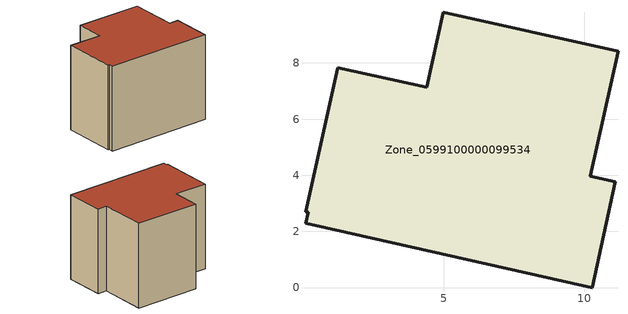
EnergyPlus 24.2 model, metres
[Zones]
Zone_0599100000099534
 floor ground (C_G): 4.4,7.13 4.99,9.8 11.21,8.41 10.23,3.96 11.12,3.76 10.29,0 0.08,2.28 0.17,2.69 0.09,2.71 1.22,7.83 z0
 wall outside (C_F): 11.12,3.76 10.23,3.96 11.21,8.41 4.99,9.8 4.4,7.13 1.22,7.83 0.09,2.71 0.17,2.69 0.08,2.28 10.29,0 11.12,3.76 z0:8.2
 roof outside (C_R): 4.4,7.13 1.22,7.83 0.09,2.71 0.17,2.69 0.08,2.28 10.29,0 11.12,3.76 10.23,3.96 11.21,8.41 4.99,9.8 z8.2
[BUILDING]
Pand.0599100000099534: North Axis=0; Terrain=City; Loads Convergence Tolerance Value=0.04; Temperature Convergence Tolerance Value=0.4; Solar Distribution=FullExterior; Maximum Number of Warmup Days=25; Minimum Number of Warmup Days=1
[Site:Location]
Rotterdam.The.Hague.AP_ZH_NLD Design_Conditions: Latitude=51.96; Longitude=4.45; Time Zone=1; Elevation=-4.5
[SITE:GROUNDTEMPERATURE:BUILDINGSURFACE]
18, 18, 18, 18, 18, 18, 18, 18, 18, 18, 18, 18
[MATERIAL] Thermal Absorptance=0.9; Solar Absorptance=0.7; Visible Absorptance=0.7
Name | Roughness | Thickness | Conductivity | Density | Specific Heat
G.TI.1975-1991 | MediumSmooth | 0.15 | 0.288461 | 540 | 1210
F.TI.1975-1991 | Rough | 0.3 | 0.230769 | 1920 | 840
R.TI.1975-1991 | MediumRough | 0.2 | 0.153846 | 1500 | 1000
[CONSTRUCTION]
C_G: G.TI.1975-1991
C_F: F.TI.1975-1991
C_R: R.TI.1975-1991
[ZONE]
Zone_0599100000099534: Type=1; Multiplier=1; Ceiling Height=Autocalculate; Volume=Autocalculate; Floor Area=autocalculate; Part of Total Floor Area=Yes
[ZONEINFILTRATION:DESIGNFLOWRATE]
Infil_Zone_0599100000099534: Zone or ZoneList or Space or SpaceList=Zone_0599100000099534; Schedule=AlwaysOn; Design Flow Rate Calculation Method=Flow/Area; Flow Rate per Floor Area=0.003; Constant Term Coefficient=1; Temperature Term Coefficient=0; Velocity Term Coefficient=0; Velocity Squared Term Coefficient=0
[HVACTEMPLATE:ZONE:IDEALLOADSAIRSYSTEM]
Zone_0599100000099534: Maximum Heating Supply Air Temperature=50; Minimum Cooling Supply Air Temperature=13; Maximum Heating Supply Air Humidity Ratio=0.0156; Minimum Cooling Supply Air Humidity Ratio=0.0077; Heating Limit=NoLimit; Cooling Limit=NoLimit; Dehumidification Control Type=ConstantSensibleHeatRatio; Cooling Sensible Heat Ratio=0.7; Dehumidification Setpoint=60; Humidification Control Type=None; Humidification Setpoint=30; Outdoor Air Method=None; Outdoor Air Flow Rate per Person=0.00944; Outdoor Air Flow Rate per Zone Floor Area=0; Outdoor Air Flow Rate per Zone=0; Demand Controlled Ventilation Type=None; Outdoor Air Economizer Type=NoEconomizer; Heat Recovery Type=None; Sensible Heat Recovery Effectiveness=0.7; Latent Heat Recovery Effectiveness=0.65
[ZONECONTROL:THERMOSTAT]
ThermostatControl_Zone_0599100000099534: Zone or ZoneList=Zone_0599100000099534; Control Type Schedule=DualSetpointControlType; Control 1=Thermostat_Zone_0599100000099534; Temperature Difference Between Cutout And Setpoint=0
[THERMOSTATSETPOINT:DUALSETPOINT]
Thermostat_Zone_0599100000099534: Heating Setpoint Temperature Schedule=HeatingSetpoint_Zone_0599100000099534; Cooling Setpoint Temperature Schedule=CoolingSetpoint_Zone_0599100000099534
[SCHEDULE:COMPACT]
HeatingSetpoint_Zone_0599100000099534: Through: 12/31, For: AllDays, Until: 24:00, 21
CoolingSetpoint_Zone_0599100000099534: Through: 12/31, For: AllDays, Until: 24:00, 24
DualSetpointControlType: Through: 12/31, For: AllDays, Until: 24:00, 4
AlwaysOn: Through: 12/31, For: AllDays, Until: 24:00, 1
